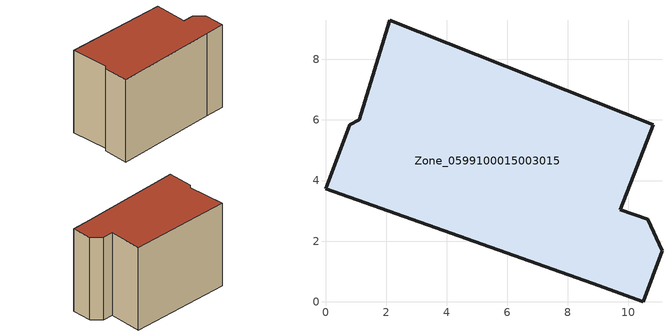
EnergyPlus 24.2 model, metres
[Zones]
Zone_0599100015003015
 floor ground (C_G): 10.49,0 8.8,0.61 0,3.74 0.81,5.84 1.12,6.01 2.13,9.29 10.81,5.84 9.73,3.04 10.63,2.72 11.11,1.69 z0.83
 wall outside (C_F): 8.8,0.61 10.49,0 11.11,1.69 10.63,2.72 9.73,3.04 10.81,5.84 2.13,9.29 1.12,6.01 0.81,5.84 0,3.74 8.8,0.61 z0.83:8.77
 roof outside (C_R): 10.81,5.84 2.13,9.29 1.12,6.01 0.81,5.84 0,3.74 8.8,0.61 10.49,0 11.11,1.69 10.63,2.72 9.73,3.04 z8.77
[BUILDING]
Pand.0599100015003015: North Axis=0; Terrain=City; Loads Convergence Tolerance Value=0.04; Temperature Convergence Tolerance Value=0.4; Solar Distribution=FullExterior; Maximum Number of Warmup Days=25; Minimum Number of Warmup Days=1
[Site:Location]
Rotterdam.The.Hague.AP_ZH_NLD Design_Conditions: Latitude=51.96; Longitude=4.45; Time Zone=1; Elevation=-4.5
[SITE:GROUNDTEMPERATURE:BUILDINGSURFACE]
18, 18, 18, 18, 18, 18, 18, 18, 18, 18, 18, 18
[MATERIAL] Thermal Absorptance=0.9; Solar Absorptance=0.7; Visible Absorptance=0.7
Name | Roughness | Thickness | Conductivity | Density | Specific Heat
G.TI.1965-1974 | MediumSmooth | 0.15 | 0.882353 | 540 | 1210
F.TI.1965-1974 | Rough | 0.3 | 0.697674 | 1920 | 840
R.TI.1965-1974 | MediumRough | 0.2 | 0.232558 | 1500 | 1000
[CONSTRUCTION]
C_G: G.TI.1965-1974
C_F: F.TI.1965-1974
C_R: R.TI.1965-1974
[ZONE]
Zone_0599100015003015: Type=1; Multiplier=1; Ceiling Height=Autocalculate; Volume=Autocalculate; Floor Area=autocalculate; Part of Total Floor Area=Yes
[ZONEINFILTRATION:DESIGNFLOWRATE]
Infil_Zone_0599100015003015: Zone or ZoneList or Space or SpaceList=Zone_0599100015003015; Schedule=AlwaysOn; Design Flow Rate Calculation Method=Flow/Area; Flow Rate per Floor Area=0.003; Constant Term Coefficient=1; Temperature Term Coefficient=0; Velocity Term Coefficient=0; Velocity Squared Term Coefficient=0
[HVACTEMPLATE:ZONE:IDEALLOADSAIRSYSTEM]
Zone_0599100015003015: Maximum Heating Supply Air Temperature=50; Minimum Cooling Supply Air Temperature=13; Maximum Heating Supply Air Humidity Ratio=0.0156; Minimum Cooling Supply Air Humidity Ratio=0.0077; Heating Limit=NoLimit; Cooling Limit=NoLimit; Dehumidification Control Type=ConstantSensibleHeatRatio; Cooling Sensible Heat Ratio=0.7; Dehumidification Setpoint=60; Humidification Control Type=None; Humidification Setpoint=30; Outdoor Air Method=None; Outdoor Air Flow Rate per Person=0.00944; Outdoor Air Flow Rate per Zone Floor Area=0; Outdoor Air Flow Rate per Zone=0; Demand Controlled Ventilation Type=None; Outdoor Air Economizer Type=NoEconomizer; Heat Recovery Type=None; Sensible Heat Recovery Effectiveness=0.7; Latent Heat Recovery Effectiveness=0.65
[ZONECONTROL:THERMOSTAT]
ThermostatControl_Zone_0599100015003015: Zone or ZoneList=Zone_0599100015003015; Control Type Schedule=DualSetpointControlType; Control 1=Thermostat_Zone_0599100015003015; Temperature Difference Between Cutout And Setpoint=0
[THERMOSTATSETPOINT:DUALSETPOINT]
Thermostat_Zone_0599100015003015: Heating Setpoint Temperature Schedule=HeatingSetpoint_Zone_0599100015003015; Cooling Setpoint Temperature Schedule=CoolingSetpoint_Zone_0599100015003015
[SCHEDULE:COMPACT]
HeatingSetpoint_Zone_0599100015003015: Through: 12/31, For: AllDays, Until: 24:00, 21
CoolingSetpoint_Zone_0599100015003015: Through: 12/31, For: AllDays, Until: 24:00, 24
DualSetpointControlType: Through: 12/31, For: AllDays, Until: 24:00, 4
AlwaysOn: Through: 12/31, For: AllDays, Until: 24:00, 1
